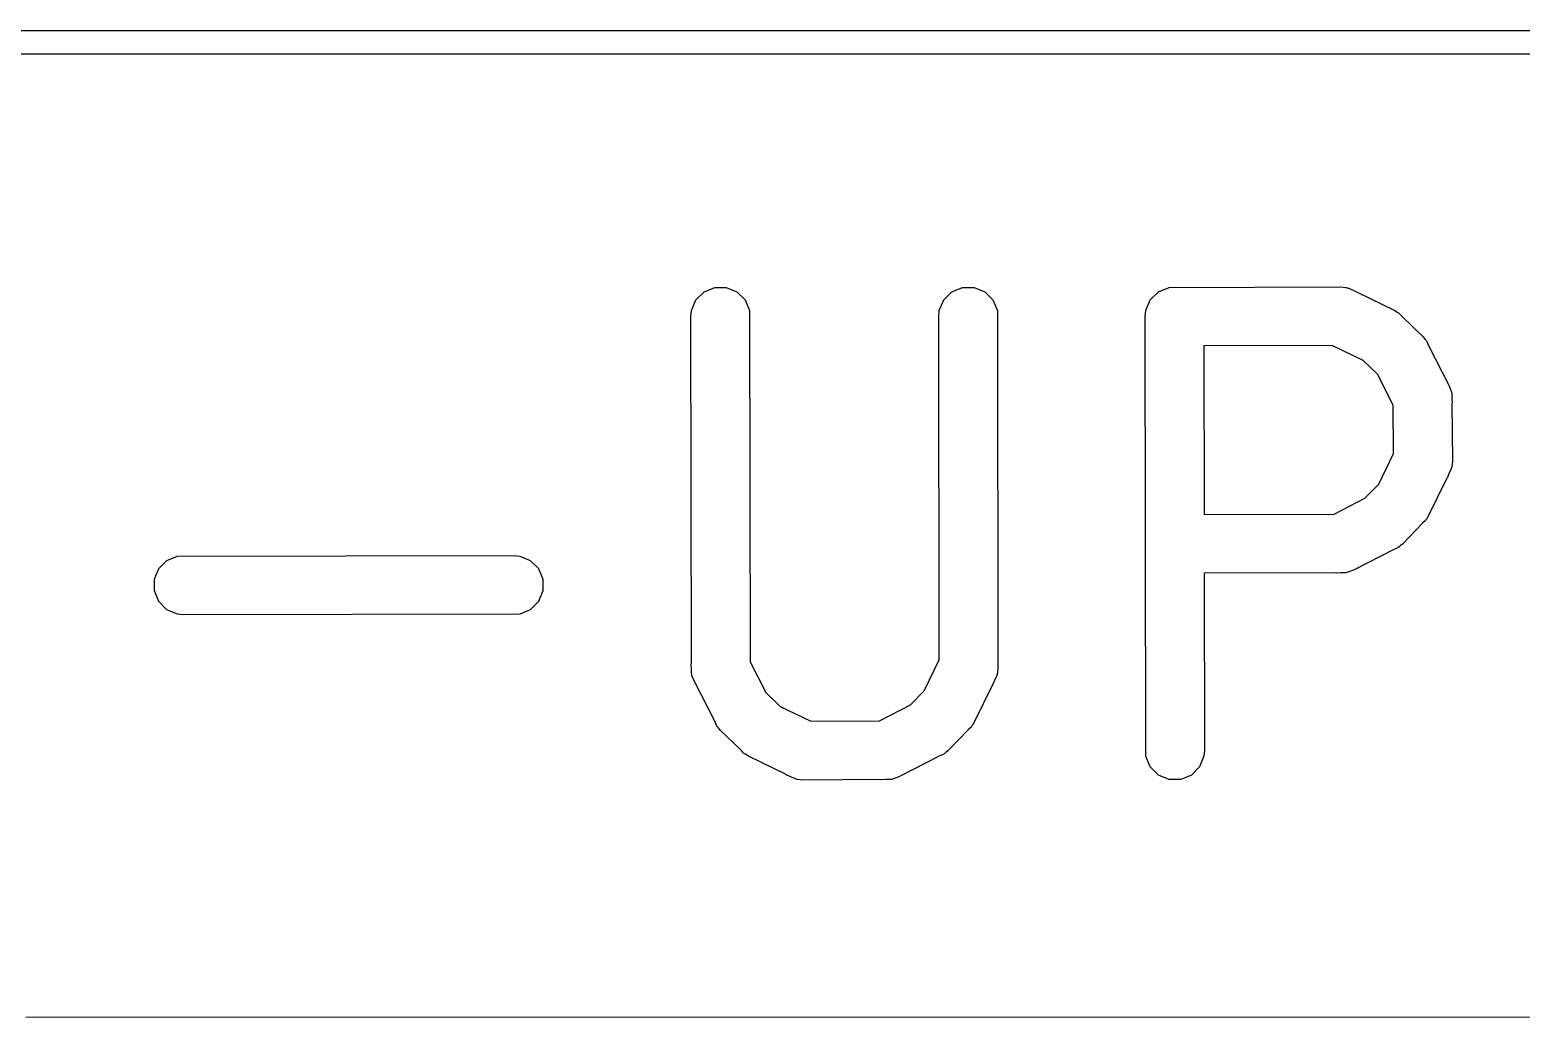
# Model space of a CAD drawing. Extents: x 138 to 258, y -115 to -93.
# Drawn here: x 192.04 to 199.73, y -97.96 to -92.88 of the extents above; entities that cross this region are included whole.
import ezdxf

# ---------------------------------------------------------------- set-up
doc = ezdxf.new("R2010")
doc.units = 0
doc.layers.add('BLACK', color=7, linetype='CONTINUOUS')

msp = doc.modelspace()

# ---------------------------------------------------------------- linework, layer by layer
at = {"layer": 'BLACK', "linetype": 'CONTINUOUS'}
for p, q in [((164.0343, -92.879934), (258.0386, -92.8751)), ((257.975155, -92.99727), (164.117349, -93.002096)), ((195.516849, -94.224288), (195.571786, -94.201532)), ((195.571786, -94.201532), (195.63125, -94.201532)), ((195.63125, -94.201532), (195.686187, -94.224288)), ((196.794106, -94.224288), (196.849043, -94.201532)), ((196.849043, -94.201532), (196.908507, -94.201532)), ((196.908507, -94.201532), (196.963444, -94.224288)), ((197.858487, -94.224288), (197.913424, -94.201532)), ((197.913424, -94.201532), (198.794661, -94.198604)), ((198.794661, -94.198604), (198.824393, -94.201532)), ((198.824393, -94.201532), (198.829452, -94.203627)), ((198.829452, -94.203627), (198.834914, -94.204016)), ((198.834914, -94.204016), (198.860876, -94.216644)), ((195.452046, -94.321272), (195.474802, -94.266335)), ((195.474802, -94.266335), (195.516849, -94.224288)), ((195.686187, -94.224288), (195.728234, -94.266335)), ((195.728234, -94.266335), (195.75099, -94.321272)), ((196.729303, -94.321272), (196.752059, -94.266335)), ((196.752059, -94.266335), (196.794106, -94.224288)), ((196.963444, -94.224288), (197.005491, -94.266335)), ((197.005491, -94.266335), (197.028247, -94.321272)), ((197.793684, -94.321272), (197.81644, -94.266335)), ((197.81644, -94.266335), (197.858487, -94.224288)), ((198.860876, -94.216644), (198.87933, -94.224288)), ((198.87933, -94.224288), (198.881923, -94.226881)), ((198.881923, -94.226881), (199.075693, -94.321131)), ((195.449118, -94.351004), (195.452046, -94.321272)), ((195.45196, -96.136453), (195.449118, -94.351004)), ((195.75099, -94.321272), (195.753868, -96.129212)), ((196.726375, -94.351004), (196.729303, -94.321272)), ((196.72919, -96.119584), (196.726375, -94.351004)), ((197.028247, -94.321272), (197.031175, -96.160451)), ((197.790756, -94.351004), (197.793684, -94.321272)), ((197.793684, -96.615936), (197.790756, -94.351004)), ((199.075693, -94.321131), (199.088489, -94.329186)), ((199.088489, -94.329186), (199.092206, -94.330726)), ((199.092206, -94.330726), (199.094569, -94.333014)), ((199.094569, -94.333014), (199.100976, -94.337047)), ((199.100976, -94.337047), (199.1127, -94.350565)), ((199.1127, -94.350565), (199.221738, -94.456117)), ((198.754044, -94.500709), (198.092862, -94.502906)), ((198.092862, -94.502906), (198.093986, -95.371751)), ((198.913038, -94.578045), (198.754044, -94.500709)), ((199.221738, -94.456117), (199.231329, -94.467803)), ((199.231329, -94.467803), (199.23437, -94.470441)), ((199.23437, -94.470441), (199.235836, -94.473296)), ((199.235836, -94.473296), (199.240691, -94.479211)), ((199.240691, -94.479211), (199.248246, -94.497451)), ((199.248246, -94.497451), (199.356724, -94.708601)), ((198.986422, -94.649083), (198.913038, -94.578045)), ((199.068278, -94.808414), (198.986422, -94.649083)), ((199.356724, -94.708601), (199.367402, -94.736504)), ((199.367402, -94.736504), (199.36779, -94.741966)), ((199.36779, -94.741966), (199.369885, -94.747024)), ((199.369885, -94.747024), (199.370117, -94.774712)), ((199.070356, -95.056172), (199.068278, -94.808414)), ((199.370117, -94.774712), (199.371617, -94.795817)), ((199.371617, -94.795817), (199.370326, -94.799687)), ((199.370326, -94.799687), (199.372813, -95.09607)), ((198.993372, -95.214446), (199.070356, -95.056172)), ((199.36779, -95.130859), (199.367402, -95.136322)), ((199.369885, -95.125802), (199.36779, -95.130859)), ((199.372813, -95.09607), (199.369885, -95.125802)), ((199.344536, -95.183331), (199.250286, -95.377101)), ((199.347129, -95.180739), (199.344536, -95.183331)), ((199.35477, -95.162291), (199.347129, -95.180739)), ((199.367402, -95.136322), (199.35477, -95.162291)), ((198.763316, -95.369527), (198.922332, -95.287833)), ((198.922332, -95.287833), (198.993372, -95.214446)), ((198.093986, -95.371751), (198.763316, -95.369527)), ((199.220855, -95.414105), (199.115301, -95.523148)), ((199.23437, -95.402385), (199.220855, -95.414105)), ((199.238402, -95.395979), (199.23437, -95.402385)), ((199.240692, -95.393614), (199.238402, -95.395979)), ((199.242232, -95.389894), (199.240692, -95.393614)), ((199.250286, -95.377101), (199.242232, -95.389894)), ((192.749459, -95.607983), (192.804396, -95.585227)), ((192.804396, -95.585227), (194.537138, -95.582299)), ((194.537138, -95.582299), (194.56687, -95.585227)), ((194.56687, -95.585227), (194.621807, -95.607983)), ((199.073962, -95.549658), (198.862816, -95.658134)), ((199.092207, -95.542101), (199.073962, -95.549658)), ((199.098123, -95.537245), (199.092207, -95.542101)), ((199.100976, -95.53578), (199.098123, -95.537245)), ((199.10361, -95.532741), (199.100976, -95.53578)), ((199.115301, -95.523148), (199.10361, -95.532741)), ((192.684656, -95.704967), (192.707412, -95.65003)), ((192.707412, -95.65003), (192.749459, -95.607983)), ((194.621807, -95.607983), (194.663854, -95.65003)), ((194.663854, -95.65003), (194.68661, -95.704967)), ((198.770939, -95.671472), (198.094376, -95.67372)), ((198.7756, -95.673026), (198.770939, -95.671472)), ((198.79876, -95.67138), (198.7756, -95.673026)), ((198.824393, -95.671295), (198.79876, -95.67138)), ((198.829452, -95.669199), (198.824393, -95.671295)), ((198.834914, -95.668811), (198.829452, -95.669199)), ((198.862816, -95.658134), (198.834914, -95.668811)), ((192.684656, -95.764431), (192.684656, -95.704967)), ((194.68661, -95.704967), (194.68661, -95.764431)), ((198.094376, -95.67372), (198.095556, -96.586204)), ((192.707412, -95.819368), (192.684656, -95.764431)), ((192.749459, -95.861415), (192.707412, -95.819368)), ((194.663854, -95.819368), (194.621807, -95.861415)), ((194.68661, -95.764431), (194.663854, -95.819368)), ((192.804396, -95.884171), (192.749459, -95.861415)), ((192.834128, -95.887099), (192.804396, -95.884171)), ((194.56687, -95.884171), (192.834128, -95.887099)), ((194.621807, -95.861415), (194.56687, -95.884171)), ((195.753868, -96.129212), (195.835508, -96.288122)), ((196.651734, -96.278827), (196.72919, -96.119584)), ((195.450315, -96.14139), (195.45196, -96.136453)), ((195.452006, -96.165188), (195.450315, -96.14139)), ((195.452046, -96.190183), (195.452006, -96.165188)), ((195.454141, -96.195242), (195.452046, -96.190183)), ((195.45453, -96.200704), (195.454141, -96.195242)), ((195.465207, -96.228606), (195.45453, -96.200704)), ((197.025764, -96.200703), (197.013132, -96.226672)), ((197.026152, -96.19524), (197.025764, -96.200703)), ((197.028247, -96.190183), (197.026152, -96.19524)), ((197.031175, -96.160451), (197.028247, -96.190183)), ((195.573683, -96.439752), (195.465207, -96.228606)), ((196.580694, -96.352214), (196.651734, -96.278827)), ((197.002898, -96.247712), (196.908648, -96.441482)), ((197.005491, -96.24512), (197.002898, -96.247712)), ((197.013132, -96.226672), (197.005491, -96.24512)), ((195.835508, -96.288122), (195.908893, -96.359163)), ((195.908893, -96.359163), (196.067444, -96.436282)), ((196.421486, -96.434006), (196.580694, -96.352214)), ((195.581239, -96.457995), (195.573683, -96.439752)), ((196.067444, -96.436282), (196.421486, -96.434006)), ((195.586094, -96.463911), (195.581239, -96.457995)), ((195.587561, -96.466766), (195.586094, -96.463911)), ((195.590599, -96.469401), (195.587561, -96.466766)), ((195.600192, -96.48109), (195.590599, -96.469401)), ((195.709232, -96.586644), (195.600192, -96.48109)), ((196.879217, -96.478486), (196.773663, -96.587529)), ((196.892732, -96.466766), (196.879217, -96.478486)), ((196.896764, -96.46036), (196.892732, -96.466766)), ((196.899054, -96.457995), (196.896764, -96.46036)), ((196.900594, -96.454275), (196.899054, -96.457995)), ((196.908648, -96.441482), (196.900594, -96.454275)), ((195.720955, -96.600161), (195.709232, -96.586644)), ((196.773663, -96.587529), (196.761972, -96.597122)), ((198.095556, -96.586204), (198.092628, -96.615936)), ((195.72736, -96.604193), (195.720955, -96.600161)), ((195.729725, -96.606482), (195.72736, -96.604193)), ((195.733443, -96.608022), (195.729725, -96.606482)), ((195.746239, -96.616077), (195.733443, -96.608022)), ((195.940008, -96.710327), (195.746239, -96.616077)), ((196.732324, -96.614039), (196.521178, -96.722515)), ((196.750569, -96.606482), (196.732324, -96.614039)), ((196.756485, -96.601626), (196.750569, -96.606482)), ((196.759338, -96.600161), (196.756485, -96.601626)), ((196.761972, -96.597122), (196.759338, -96.600161)), ((197.81644, -96.670873), (197.793684, -96.615936)), ((197.858487, -96.71292), (197.81644, -96.670873)), ((198.069872, -96.670873), (198.027825, -96.71292)), ((198.092628, -96.615936), (198.069872, -96.670873)), ((195.942601, -96.71292), (195.940008, -96.710327)), ((195.961048, -96.720561), (195.942601, -96.71292)), ((195.987018, -96.733193), (195.961048, -96.720561)), ((195.99248, -96.733581), (195.987018, -96.733193)), ((195.997538, -96.735676), (195.99248, -96.733581)), ((196.02727, -96.738604), (195.997538, -96.735676)), ((196.42979, -96.736016), (196.02727, -96.738604)), ((196.433962, -96.737407), (196.42979, -96.736016)), ((196.45589, -96.735848), (196.433962, -96.737407)), ((196.482755, -96.735676), (196.45589, -96.735848)), ((196.487814, -96.73358), (196.482755, -96.735676)), ((196.493276, -96.733192), (196.487814, -96.73358)), ((196.521178, -96.722515), (196.493276, -96.733192)), ((197.913424, -96.735676), (197.858487, -96.71292)), ((197.972888, -96.735676), (197.913424, -96.735676)), ((198.027825, -96.71292), (197.972888, -96.735676)), ((192.022846, -97.959923), (214.2236, -97.9551))]:
    msp.add_line(p, q, dxfattribs=at)

doc.saveas('drawing.dxf')
